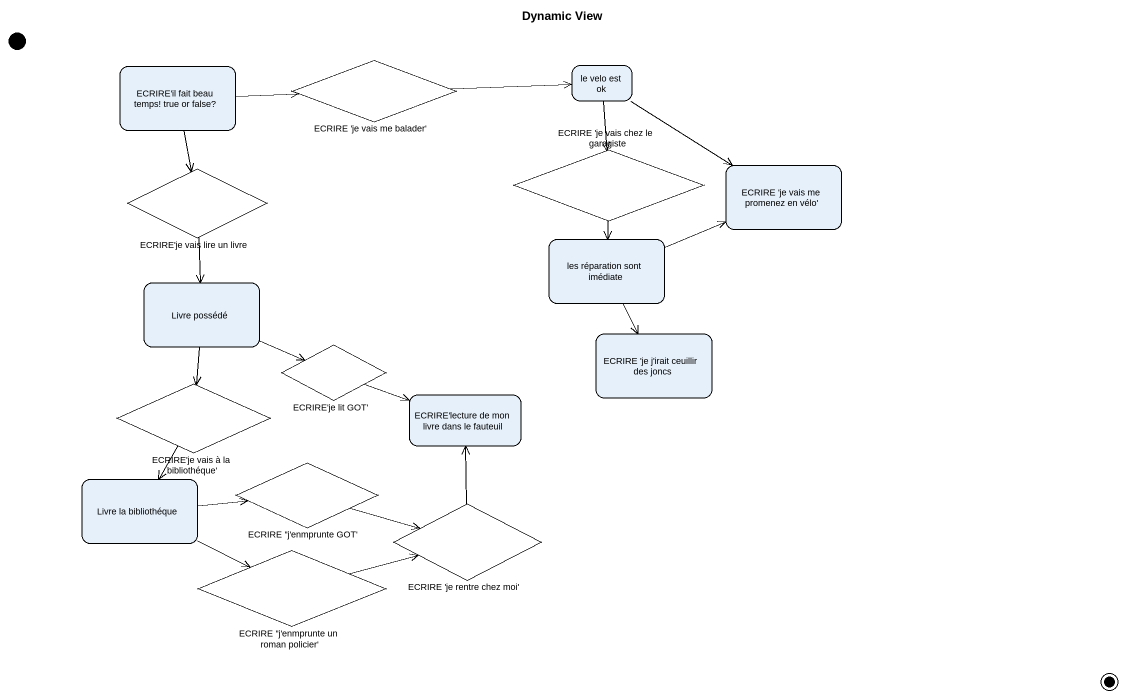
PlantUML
@startuml
title Dynamic View
hide empty description
state initial1 <<start>>
state "ECRIRE'il fait beau temps! true or false?" as ECRIRE_il_fait_beau_temps
state "ECRIRE 'je vais me balader'" as ECRIRE_je_vais_me_balader <<choice>>
state "le velo est ok" as le_velo_est_ok
state "ECRIRE'je vais lire un livre" as ECRIRE_je_vais_lire_un_livre <<choice>>
state "ECRIRE 'je vais chez le garagiste" as ECRIRE_je_vais_chez_le <<choice>>
state "ECRIRE 'je vais me promenez en vélo'" as ECRIRE_je_vais_me_promenez
state "les réparation sont imédiate" as les_réparation_sont_imédiate
state "Livre possédé" as Livre_possédé
state "ECRIRE 'je j'irait ceuillir des joncs" as ECRIRE_je_j_irait_ceuillir
state "ECRIRE'je lit GOT'" as ECRIRE_je_lit_GOT <<choice>>
state "ECRIRE'je vais à la bibliothéque'" as ECRIRE_je_vais_à_la <<choice>>
state "ECRIRE'lecture de mon livre dans le fauteuil" as ECRIRE_lecture_de_mon_livre
state "Livre la bibliothéque" as Livre_la_bibliothéque
state "ECRIRE ''j'enmprunte GOT'" as ECRIRE_j_enmprunte_GOT <<choice>>
state "ECRIRE 'je rentre chez moi'" as ECRIRE_je_rentre_chez_moi <<choice>>
state "ECRIRE ''j'enmprunte un roman policier'" as ECRIRE_j_enmprunte_un_roman <<choice>>
state final1 <<end>>
ECRIRE_il_fait_beau_temps -right-> ECRIRE_je_vais_me_balader
ECRIRE_il_fait_beau_temps --> ECRIRE_je_vais_lire_un_livre
ECRIRE_je_vais_me_balader -right-> le_velo_est_ok
le_velo_est_ok --> ECRIRE_je_vais_chez_le
le_velo_est_ok --> ECRIRE_je_vais_me_promenez
ECRIRE_je_vais_lire_un_livre --> Livre_possédé
ECRIRE_je_vais_chez_le --> les_réparation_sont_imédiate
les_réparation_sont_imédiate -right-> ECRIRE_je_vais_me_promenez
les_réparation_sont_imédiate --> ECRIRE_je_j_irait_ceuillir
Livre_possédé -right-> ECRIRE_je_lit_GOT
Livre_possédé --> ECRIRE_je_vais_à_la
ECRIRE_je_lit_GOT -right-> ECRIRE_lecture_de_mon_livre
ECRIRE_je_vais_à_la --> Livre_la_bibliothéque
Livre_la_bibliothéque -right-> ECRIRE_j_enmprunte_GOT
Livre_la_bibliothéque -right-> ECRIRE_j_enmprunte_un_roman
ECRIRE_j_enmprunte_GOT -right-> ECRIRE_je_rentre_chez_moi
ECRIRE_je_rentre_chez_moi -up-> ECRIRE_lecture_de_mon_livre
ECRIRE_j_enmprunte_un_roman -right-> ECRIRE_je_rentre_chez_moi
@enduml
